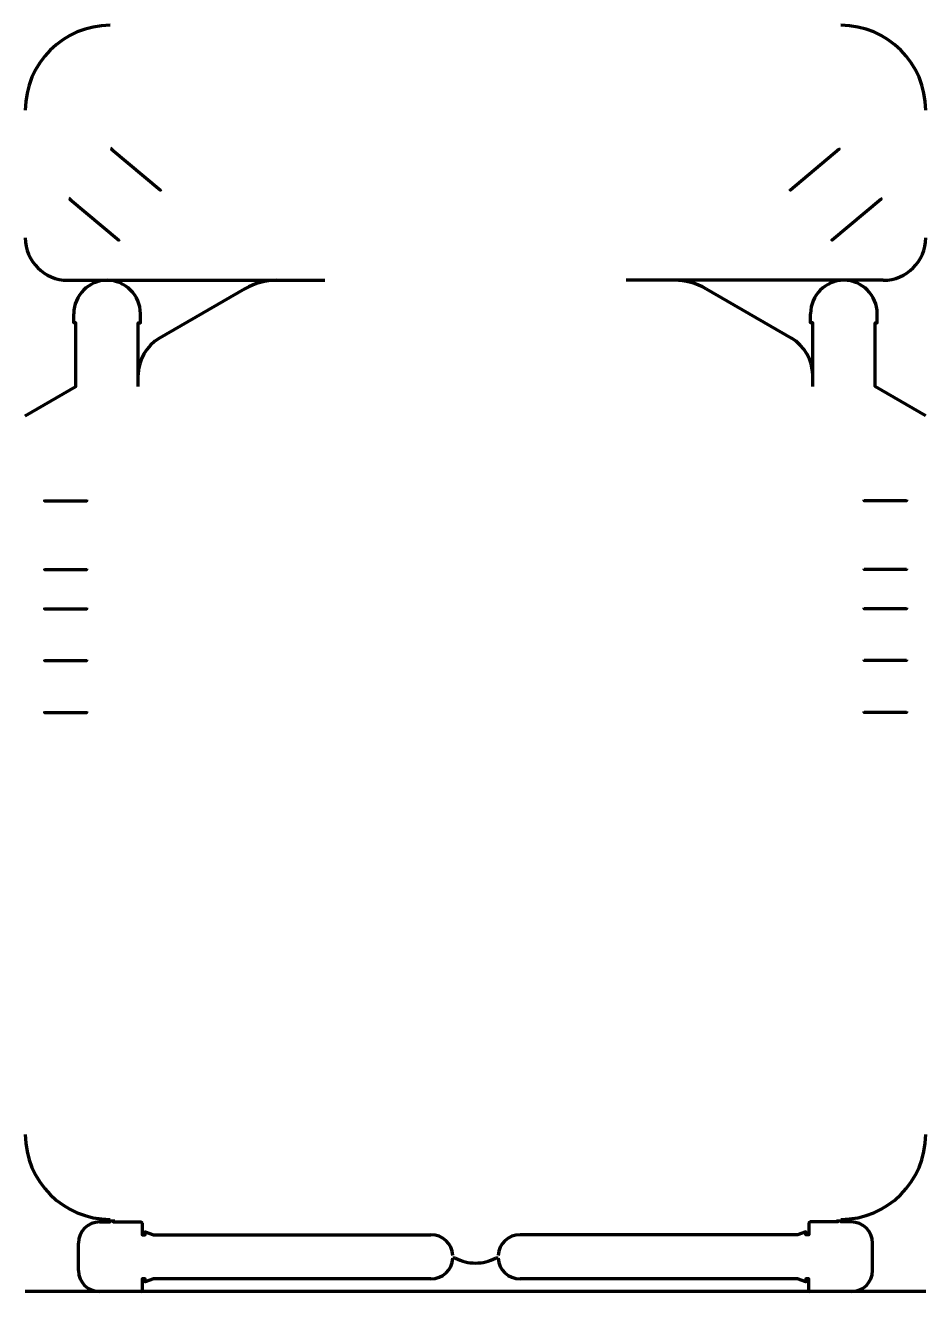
# Model space of a CAD drawing. Extents: x -127 to 85, y -134 to 164.
import ezdxf

# ---------------------------------------------------------------- set-up
doc = ezdxf.new("R2010")
doc.units = 0
doc.layers.add('s001-#def-active-grp', color=7, linetype='CONTINUOUS')
doc.layers.add('s100-laser engrave', color=7, linetype='CONTINUOUS')

msp = doc.modelspace()

# ---------------------------------------------------------------- linework, layer by layer
at = {"layer": 's001-#def-active-grp', "color": 7, "linetype": 'CONTINUOUS', "lineweight": 90, "true_color": 0x000000}
for p, q in [((-116.8, 103.75), (-56.3, 103.75)), ((-75.08, 101.74), (-95.2, 90.12)), ((75.2, 103.75), (14.7, 103.75)), ((33.48, 101.74), (53.59, 90.12)), ((-114.3, -129.25), (-114.3, -122.85)), ((72.7, -129.25), (72.7, -122.85)), ((-25.51, -126.38), (-26.11, -126.38)), ((-15.49, -126.38), (-16.09, -126.38))]:
    msp.add_line(p, q, dxfattribs=at)
for points in [[(-106.27, 134.82), (-106.47, 134.59), (-94.98, 124.94), (-94.78, 125.17)], [(64.67, 134.82), (64.86, 134.59), (53.37, 124.94), (53.18, 125.17)], [(-116.11, 123.1), (-116.3, 122.87), (-104.81, 113.22), (-104.62, 113.45)], [(74.51, 123.1), (74.7, 122.87), (63.21, 113.22), (63.01, 113.45)], [(-126.8, 71.87), (-114.9, 78.75), (-114.9, 93.75), (-115.4, 93.75), (-115.4, 95.89)], [(-100.2, 78.75), (-100.2, 93.75), (-99.7, 93.75), (-99.7, 95.89)], [(58.59, 78.75), (58.59, 93.75), (58.09, 93.75), (58.09, 95.89)], [(85.2, 71.87), (73.3, 78.75), (73.3, 93.75), (73.8, 93.75), (73.8, 95.89)], [(-122.3, 52.07), (-122.3, 51.87), (-112.3, 51.87), (-112.3, 52.07)], [(80.7, 52.07), (80.7, 51.87), (70.7, 51.87), (70.7, 52.07)], [(-122.3, 35.87), (-122.3, 35.67), (-112.3, 35.67), (-112.3, 35.87)], [(80.7, 35.87), (80.7, 35.67), (70.7, 35.67), (70.7, 35.87)], [(-122.3, 26.67), (-122.3, 26.47), (-112.3, 26.47), (-112.3, 26.67)], [(80.7, 26.67), (80.7, 26.47), (70.7, 26.47), (70.7, 26.67)], [(-122.3, 14.47), (-122.3, 14.27), (-112.3, 14.27), (-112.3, 14.47)], [(80.7, 14.47), (80.7, 14.27), (70.7, 14.27), (70.7, 14.47)], [(-122.3, 2.27), (-122.3, 2.07), (-112.3, 2.07), (-112.3, 2.27)], [(80.7, 2.27), (80.7, 2.07), (70.7, 2.07), (70.7, 2.27)], [(-109.3, -117.85), (-106.8, -117.85), (-106.8, -117.25)], [(-106.15, -117.25), (-106.15, -117.85), (-99.6, -117.85)], [(-99.3, -118.15), (-99.3, -120.85), (-98.55, -120.85), (-98.55, -120.15), (-96.63, -120.85), (-31.3, -120.85)], [(57.7, -118.15), (57.7, -120.85), (56.95, -120.85), (56.95, -120.15), (55.02, -120.85), (-10.3, -120.85)], [(64.55, -117.25), (64.55, -117.85), (58, -117.85)], [(67.7, -117.85), (65.2, -117.85), (65.2, -117.25)], [(-31.3, -131.25), (-96.63, -131.25), (-98.55, -131.95), (-98.55, -131.25), (-99.3, -131.25), (-99.3, -133.95)], [(57.7, -133.95), (57.7, -131.25), (56.95, -131.25), (56.95, -131.95), (55.02, -131.25), (-10.3, -131.25)]]:
    msp.add_lwpolyline(points, dxfattribs=at)
for centre, radius, start, end in [((-106.8, 143.75), 20, 90, 180), ((65.2, 143.75), 20, 0, 90), ((-116.8, 113.75), 10, 180, -90), ((75.2, 113.75), 10, -90, 0), ((-107.55, 95.89), 7.85, 90, 180), ((-107.55, 95.89), 7.85, 0, 90), ((-67.58, 88.75), 15, 90, 120), ((25.98, 88.75), 15, 60, 90), ((65.94, 95.89), 7.85, 90, 180), ((65.94, 95.89), 7.85, 0, 90), ((-90.2, 81.46), 10, 120, -180), ((48.59, 81.46), 10, 0, 60), ((-106.8, -97.25), 20, 180, -90), ((65.2, -97.25), 20, -90, 0), ((-109.3, -122.85), 5, 90, 180), ((-99.6, -118.15), 0.3, 0, 90), ((58, -118.15), 0.3, 90, 180), ((67.7, -122.85), 5, 0, 90), ((-31.3, -126.05), 5.2, 3.5833, 90), ((-10.3, -126.05), 5.2, 90, 176.4167), ((-31.3, -126.05), 5.2, -90, -3.5833), ((-20.8, -117.25), 10.27, -117.302, -90), ((-20.8, -117.25), 10.27, -90, -62.698), ((-10.3, -126.05), 5.2, -176.4167, -90), ((-109.3, -129.25), 5, 180, -90), ((67.7, -129.25), 5, -90, 0), ((-99.6, -133.95), 0.3, -90, 0), ((58, -133.95), 0.3, 180, -90)]:
    msp.add_arc(centre, radius, start, end, dxfattribs=at)
at = {"layer": 's100-laser engrave', "color": 5, "linetype": 'CONTINUOUS', "lineweight": 90, "true_color": 0x0000ff}
msp.add_lwpolyline([(85.2, -134.25), (-20.8, -134.25), (-126.8, -134.25)], dxfattribs=at)

doc.saveas('drawing.dxf')
